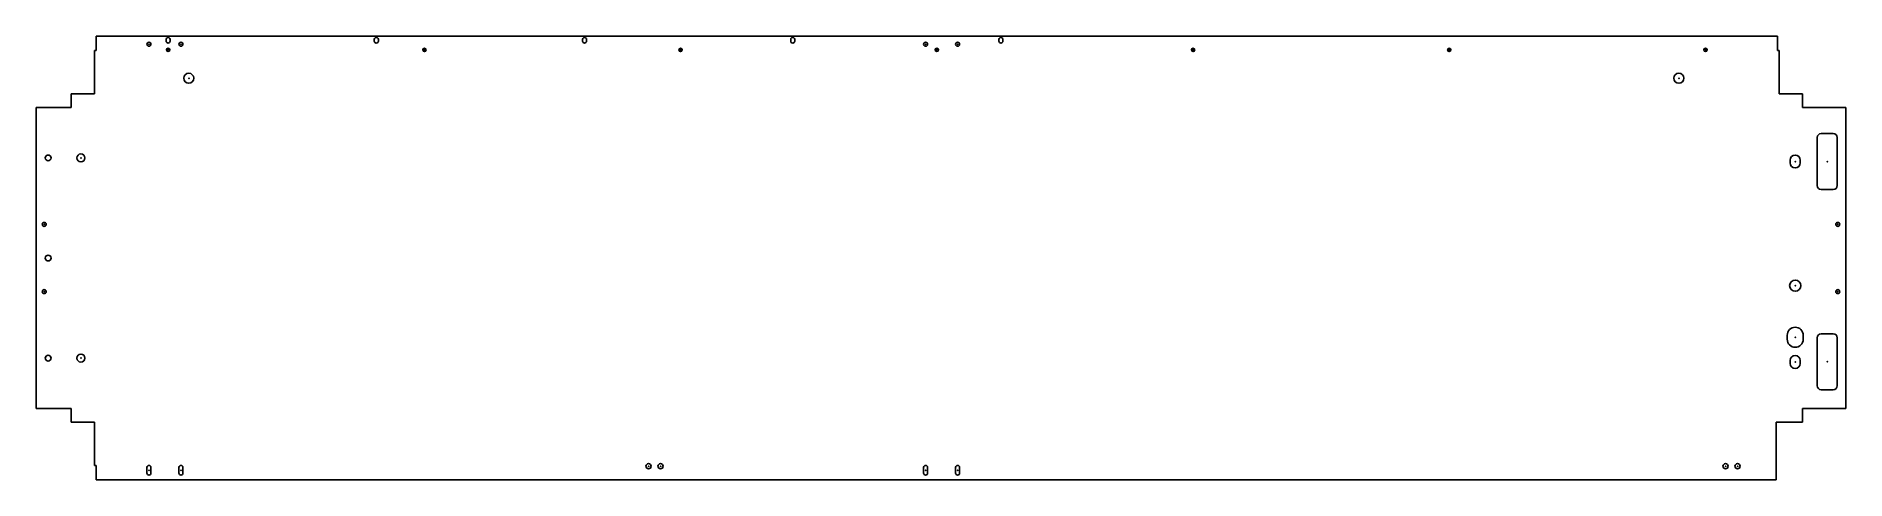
# Model space of a CAD drawing. Extents: x 4520 to 6780, y -4932 to -4378.
import ezdxf

# ---------------------------------------------------------------- set-up
doc = ezdxf.new("R2010")
doc.units = 0
doc.header["$MEASUREMENT"] = 0
doc.layers.get('0').update_dxf_attribs({"linetype": 'CONTINUOUS'})
doc.layers.add('GR1-1', color=3, linetype='CONTINUOUS')

msp = doc.modelspace()

# ---------------------------------------------------------------- linework, layer by layer
for p, q in [((4681.9, -4382.3), (4681.9, -4384.3)), ((4686.9, -4382.3), (4686.9, -4384.3)), ((4941.9, -4382.3), (4941.9, -4384.3)), ((4946.9, -4382.3), (4946.9, -4384.3)), ((5201.9, -4382.3), (5201.9, -4384.3)), ((5206.9, -4382.3), (5206.9, -4384.3)), ((5461.9, -4382.3), (5461.9, -4384.3)), ((5466.9, -4382.3), (5466.9, -4384.3)), ((5721.9, -4382.3), (5721.9, -4384.3)), ((5726.9, -4382.3), (5726.9, -4384.3))]:
    msp.add_line(p, q)
for centre, radius in [((4710.1, -4430.8), 6.25), ((4710.1, -4430.8), 6.25), ((6571.1, -4430.8), 6.25), ((4534.6, -4530.3), 3.6), ((4529.6, -4613.3), 2.5), ((4529.6, -4613.3), 2.5), ((4534.6, -4655.3), 3.6), ((4529.6, -4697.3), 2.5), ((4529.6, -4697.3), 2.5), ((4534.6, -4780.3), 3.6), ((5284.4, -4915.3), 3.25), ((5299.4, -4915.3), 3.25), ((6629.4, -4915.3), 3.25), ((6644.4, -4915.3), 3.25)]:
    msp.add_circle(centre, radius)
for centre, start, end in [((4684.4, -4382.3), 0, 180), ((4684.4, -4384.3), 180, 0), ((4944.4, -4382.3), 0, 180), ((4944.4, -4384.3), 180, 0), ((5204.4, -4382.3), 0, 180), ((5204.4, -4384.3), 180, 0), ((5464.4, -4382.3), 0, 180), ((5464.4, -4384.3), 180, 0), ((5724.4, -4382.3), 0, 180), ((5724.4, -4384.3), 180, 0)]:
    msp.add_arc(centre, 2.5, start, end)
for p in [(6571.1, -4430.8), (6571.1, -4430.8), (5284.4, -4915.3), (5299.4, -4915.3), (6629.4, -4915.3), (6644.4, -4915.3)]:
    msp.add_point(p)
at = {"layer": 'GR1-1', "color": 3, "linetype": 'Continuous'}
for p, q in [((6694.4, -4378.3), (4594.4, -4378.3)), ((4594.4, -4378.3), (4594.4, -4396)), ((6694.4, -4396), (6694.4, -4378.3)), ((4594.4, -4396), (4592.4, -4396)), ((4592.4, -4396), (4592.4, -4450.3)), ((6696.4, -4396), (6694.4, -4396)), ((6696.4, -4450.3), (6696.4, -4396)), ((4592.4, -4450.3), (4563.4, -4450.3)), ((4563.4, -4450.3), (4563.4, -4467.3)), ((6725.4, -4450.3), (6696.4, -4450.3)), ((6725.4, -4467.3), (6725.4, -4450.3)), ((4563.4, -4467.3), (4519.6, -4467.3)), ((4519.6, -4467.3), (4519.6, -4843.3)), ((6779.6, -4467.3), (6725.4, -4467.3)), ((6779.6, -4843.3), (6779.6, -4467.3)), ((6743.9, -4504.8), (6743.9, -4564.8)), ((6763.9, -4499.8), (6748.9, -4499.8)), ((6768.9, -4564.8), (6768.9, -4504.8)), ((6710.1, -4533), (6710.1, -4536.5)), ((6722.6, -4536.5), (6722.6, -4533)), ((6748.9, -4569.8), (6763.9, -4569.8)), ((6706.4, -4751.8), (6706.4, -4756.8)), ((6726.4, -4756.8), (6726.4, -4751.8)), ((6743.9, -4754.8), (6743.9, -4814.8)), ((6763.9, -4749.8), (6748.9, -4749.8)), ((6768.9, -4814.8), (6768.9, -4754.8)), ((6710.1, -4783.4), (6710.1, -4786.9)), ((6722.6, -4786.9), (6722.6, -4783.4)), ((6748.9, -4819.8), (6763.9, -4819.8)), ((4519.6, -4843.3), (4563.4, -4843.3)), ((4563.4, -4843.3), (4563.4, -4860.3)), ((6725.4, -4860.3), (6725.4, -4843.3)), ((6725.4, -4843.3), (6779.6, -4843.3)), ((4563.4, -4860.3), (4592.4, -4860.3)), ((4592.4, -4860.3), (4592.4, -4914.6)), ((6692.6, -4932.3), (6692.6, -4860.3)), ((6692.6, -4860.3), (6725.4, -4860.3)), ((4592.4, -4914.6), (4594.4, -4914.6)), ((4594.4, -4914.6), (4594.4, -4932.3)), ((4657.9, -4916.8), (4657.9, -4923.8)), ((4662.9, -4923.8), (4662.9, -4916.8)), ((4697.9, -4916.8), (4697.9, -4923.8)), ((4702.9, -4923.8), (4702.9, -4916.8)), ((5627.9, -4916.8), (5627.9, -4923.8)), ((5632.9, -4923.8), (5632.9, -4916.8)), ((5667.9, -4916.8), (5667.9, -4923.8)), ((5672.9, -4923.8), (5672.9, -4916.8)), ((4594.4, -4932.3), (6692.6, -4932.3))]:
    msp.add_line(p, q, dxfattribs=at)
for centre, radius in [((4660.4, -4388.3), 2.5), ((4684.4, -4395.4), 2.1), ((4700.4, -4388.3), 2.5), ((5004.4, -4395.4), 2.1), ((5324.4, -4395.4), 2.1), ((5630.4, -4388.3), 2.5), ((5644.4, -4395.4), 2.1), ((5670.4, -4388.3), 2.5), ((5964.4, -4395.4), 2.1), ((6284.4, -4395.4), 2.1), ((6604.4, -4395.4), 2.1), ((4575.4, -4530.3), 5), ((4529.6, -4613.3), 2.5), ((6769.6, -4613.3), 2.5), ((4529.6, -4697.3), 2.5), ((6716.4, -4689.8), 7), ((6769.6, -4697.3), 2.5), ((4575.4, -4780.3), 5)]:
    msp.add_circle(centre, radius, dxfattribs=at)
for centre, radius, start, end in [((6748.9, -4504.8), 5, 90, 180), ((6763.9, -4504.8), 5, 0, 90), ((6716.4, -4533), 6.25, 0, 180), ((6716.4, -4536.5), 6.25, 180, 0), ((6748.9, -4564.8), 5, 180, 270), ((6763.9, -4564.8), 5, 270, 0), ((6716.4, -4751.8), 10, 0, 180), ((6716.4, -4756.8), 10, 180, 0), ((6748.9, -4754.8), 5, 90, 180), ((6763.9, -4754.8), 5, 0, 90), ((6716.4, -4783.4), 6.25, 0, 180), ((6716.4, -4786.9), 6.25, 180, 0), ((6748.9, -4814.8), 5, 180, 270), ((6763.9, -4814.8), 5, 270, 0), ((4660.4, -4916.8), 2.5, 0, 180), ((4660.4, -4923.8), 2.5, 180, 0), ((4700.4, -4916.8), 2.5, 0, 180), ((4700.4, -4923.8), 2.5, 180, 0), ((5630.4, -4916.8), 2.5, 0, 180), ((5630.4, -4923.8), 2.5, 180, 0), ((5670.4, -4916.8), 2.5, 0, 180), ((5670.4, -4923.8), 2.5, 180, 0)]:
    msp.add_arc(centre, radius, start, end, dxfattribs=at)
for p in [(4660.4, -4388.3), (4684.4, -4395.4), (4700.4, -4388.3), (5004.4, -4395.4), (5324.4, -4395.4), (5630.4, -4388.3), (5644.4, -4395.4), (5670.4, -4388.3), (5964.4, -4395.4), (6284.4, -4395.4), (6604.4, -4395.4), (4710.4, -4430.8), (6571.4, -4430.8), (4575.4, -4530.3), (6716.4, -4534.8), (6756.4, -4534.8), (4529.6, -4613.3), (6769.6, -4613.3), (4529.6, -4697.3), (6716.4, -4689.8), (6769.6, -4697.3), (6716.4, -4754.3), (4575.4, -4780.3), (6716.4, -4785.1), (6756.4, -4784.8), (4660.4, -4920.3), (4700.4, -4920.3), (5630.4, -4920.3), (5670.4, -4920.3)]:
    msp.add_point(p, dxfattribs=at)

doc.saveas('drawing.dxf')
